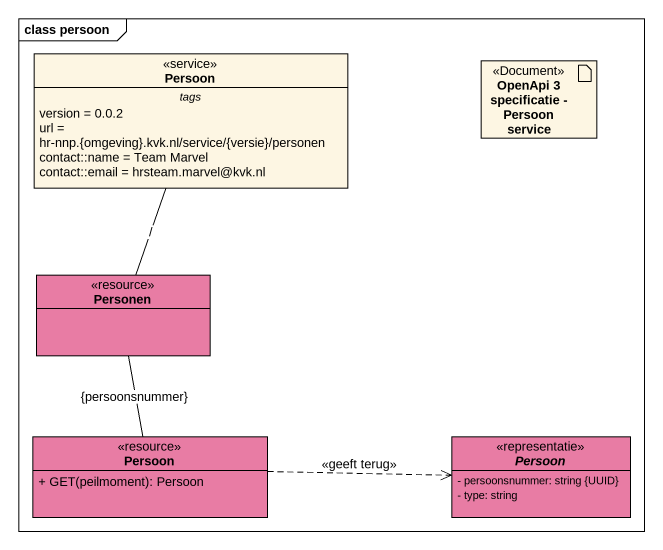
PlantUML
@startuml
mainframe class persoon
allowmixing
hide circle
hide empty members
skinparam classAttributeIconSize 0
class Persoon <<service>> {
  -- tags --
  version = 0.0.2
  url = hr-nnp.{omgeving}.kvk.nl/service/{versie}/personen
  contact::name = Team Marvel
  contact::email = hrsteam.marvel@kvk.nl
}
artifact "OpenApi 3 specificatie - Persoon service" as OpenApi_3_specificatie <<Document>>
class Personen <<resource>> #E87CA4
class "Persoon" as Persoon_2 <<resource>> #E87CA4 {
  + GET(peilmoment): Persoon
}
abstract class "Persoon" as Persoon_3 <<representatie>> #E87CA4 {
  - persoonsnummer: string {UUID}
  - type: string
}
Persoon -- Personen : /
Personen -- Persoon_2 : {persoonsnummer}
Persoon_2 .right.> Persoon_3 : <<geeft terug>>
@enduml
